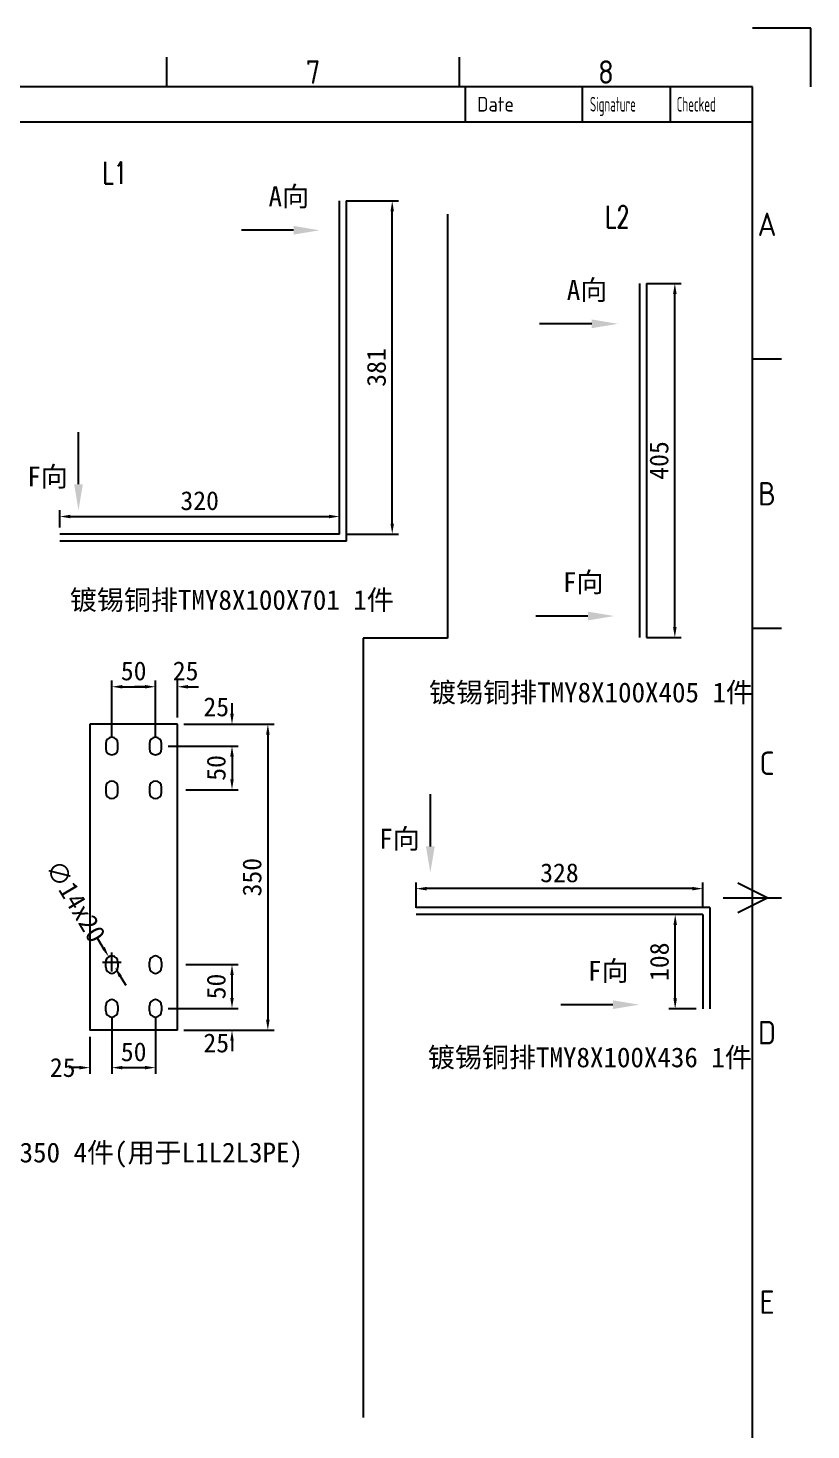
# Model space of a CAD drawing. Extents: x -48968009 to 2588125, y -43922717 to 2.
# Drawn here: x 2492035 to 2492930, y -615326 to -613722 of the extents above; entities that cross this region are included whole.
import ezdxf
from ezdxf.enums import TextEntityAlignment as Align

# ---------------------------------------------------------------- set-up
doc = ezdxf.new("R2010")
doc.units = 0
doc.header["$LTSCALE"] = 1000
doc.header["$MEASUREMENT"] = 0
doc.layers.get('DEFPOINTS').update_dxf_attribs({"linetype": 'CONTINUOUS'})
for name, color, linetype in [('$1-强电干线', 7, 'CONTINUOUS'), ('FRAME025', 7, 'CONTINUOUS'), ('FRAME050', 6, 'CONTINUOUS'), ('FRAME070', 5, 'CONTINUOUS'), ('FRAME200', 8, 'CONTINUOUS'), ('图层4', 221, 'CONTINUOUS'), ('图层6', 221, 'CONTINUOUS')]:
    doc.layers.add(name, color=color, linetype=linetype)
doc.styles.add('_TCH_DIM', font='SIMPLEX', dxfattribs={"width": 0.8, "height": 3.5, "bigfont": 'HZTXT'})
doc.styles.add('ISOCP', font='isocp.shx')
doc.dimstyles.new('NORMAL', dxfattribs={"dimscale": 0.2, "dimtxt": 0.18, "dimasz": 0.18, "dimexe": 0.18, "dimexo": 0.0625, "dimgap": 0.09, "dimtad": 0, "dimtih": 1, "dimtoh": 1, "dimdec": 4, "dimzin": 0, "dimdsep": 46, "dimtxsty": 'Standard', "dimcen": 0.09, "dimadec": 0, "dimazin": 0, "dimtfac": 1, "dimtdec": 4, "dimtofl": 0, "dimtmove": 0, "dimatfit": 3, "dimfxl": 1, "dimtolj": 1, "dimtzin": 0, "dimarcsym": 0})

# ---------------------------------------------------------------- blocks, each defined once
blk = doc.blocks.new('SAFSDF')
at = {"layer": 'FRAME050'}
for p, q in [((2410162.9, -560522.8), (2410162.9, -560478.2)), ((2410608.1, -560522.8), (2410608.1, -560478.2)), ((2411097.8, -560936.8), (2411053.3, -560936.8)), ((2411097.8, -561346.4), (2411053.3, -561346.4)), ((2411075.6, -561756), (2411031, -561733.7)), ((2411008.8, -561756), (2411097.8, -561756)), ((2411031, -561778.2), (2411075.6, -561756))]:
    blk.add_line(p, q, dxfattribs=at)
at = {"layer": 'FRAME070'}
for p, q in [((2411053.3, -560522.8), (2407491.6, -560522.8)), ((2410617, -560576.2), (2410617, -560522.8)), ((2410795.1, -560576.2), (2410795.1, -560522.8)), ((2410928.6, -560576.2), (2410928.6, -560522.8)), ((2411053.3, -562989.2), (2411053.3, -560522.8)), ((2409539.6, -560576.2), (2411053.3, -560576.2))]:
    blk.add_line(p, q, dxfattribs=at)
at = {"layer": 'FRAME200'}
for p, q in [((2411142.3, -560433.7), (2411053.3, -560433.7)), ((2411142.3, -560522.8), (2411142.3, -560433.7))]:
    blk.add_line(p, q, dxfattribs=at)
at = {"layer": 'FRAME025', "style": 'ISOCP'}
blk.add_text('Date', height=22.26, dxfattribs=at).set_placement((2410634.8, -560549.5), align=Align.MIDDLE_LEFT)
at = {"layer": 'FRAME025', "style": 'ISOCP', "width": 0.6}
for s, p in [('Signature', (2410806.3, -560549.5)), ('Checked', (2410938.3, -560549.5))]:
    blk.add_text(s, height=22.26, dxfattribs=at).set_placement(p, align=Align.MIDDLE_LEFT)
at = {"layer": 'FRAME050', "style": 'ISOCP'}
for s, p in [('7', (2410385.5, -560500.5)), ('8', (2410830.7, -560500.5)), ('A', (2411075.6, -560732)), ('B', (2411075.6, -561141.6)), ('C', (2411075.6, -561551.2)), ('D', (2411075.6, -561960.8)), ('E', (2411075.6, -562370.4))]:
    blk.add_text(s, height=35.6, dxfattribs=at).set_placement(p, align=Align.MIDDLE)
blk = doc.blocks.new('*D2002')
at = {"layer": 'DEFPOINTS', "color": 0}
for p in [(2492391, -614281), (2492071, -614301), (2492391, -614301)]:
    blk.add_point(p, dxfattribs=at)
at = {"layer": '图层6', "lineweight": -2}
for p, q in [((2492071, -614293.5), (2492071, -614273.8)), ((2492391, -614293.5), (2492391, -614273.8)), ((2492083, -614281), (2492379, -614281))]:
    blk.add_line(p, q, dxfattribs=at)
at = {"layer": '图层6'}
for points in [[(2492083, -614279), (2492083, -614283), (2492071, -614281)], [(2492379, -614279), (2492379, -614283), (2492391, -614281)]]:
    blk.add_solid(points, dxfattribs=at)
at = {"layer": '图层6', "insert": (2492231, -614263), "char_height": 21.6, "attachment_point": 5}
blk.add_mtext('\\A1;320', dxfattribs=at)
blk = doc.blocks.new('*D2003')
at = {"layer": 'DEFPOINTS', "color": 0}
for p in [(2492391, -613920), (2492451.3, -613920), (2492391, -614301)]:
    blk.add_point(p, dxfattribs=at)
at = {"layer": '图层6', "lineweight": -2}
for p, q in [((2492398.5, -613920), (2492458.5, -613920)), ((2492451.3, -614289), (2492451.3, -613932)), ((2492398.5, -614301), (2492458.5, -614301))]:
    blk.add_line(p, q, dxfattribs=at)
at = {"layer": '图层6'}
for points in [[(2492449.3, -613932), (2492453.3, -613932), (2492451.3, -613920)], [(2492449.3, -614289), (2492453.3, -614289), (2492451.3, -614301)]]:
    blk.add_solid(points, dxfattribs=at)
at = {"layer": '图层6', "insert": (2492433.3, -614110.5), "char_height": 21.6, "attachment_point": 5, "rotation": 90}
blk.add_mtext('\\A1;381', dxfattribs=at)
blk = doc.blocks.new('*D2004')
at = {"layer": 'DEFPOINTS', "color": 0}
for p in [(2492180.5, -614475.7), (2492130.5, -614540.5), (2492180.5, -614540.5)]:
    blk.add_point(p, dxfattribs=at)
at = {"layer": '图层4', "lineweight": -2}
for p, q in [((2492130.5, -614533), (2492130.5, -614468.5)), ((2492180.5, -614533), (2492180.5, -614468.5)), ((2492142.5, -614475.7), (2492168.5, -614475.7))]:
    blk.add_line(p, q, dxfattribs=at)
at = {"layer": '图层4'}
for points in [[(2492142.5, -614473.7), (2492142.5, -614477.7), (2492130.5, -614475.7)], [(2492168.5, -614473.7), (2492168.5, -614477.7), (2492180.5, -614475.7)]]:
    blk.add_solid(points, dxfattribs=at)
at = {"layer": '图层4', "insert": (2492155.5, -614457.7), "char_height": 21.6, "attachment_point": 5}
blk.add_mtext('\\A1;50', dxfattribs=at)
blk = doc.blocks.new('*D2005')
at = {"layer": 'DEFPOINTS', "color": 0}
for p in [(2492205.5, -614475.7), (2492180.5, -614506.9), (2492205.5, -614518.5)]:
    blk.add_point(p, dxfattribs=at)
at = {"layer": '图层4', "lineweight": -2}
for p, q in [((2492180.5, -614499.4), (2492180.5, -614468.5)), ((2492205.5, -614511), (2492205.5, -614468.5)), ((2492168.5, -614475.7), (2492156.5, -614475.7)), ((2492217.5, -614475.7), (2492229.5, -614475.7))]:
    blk.add_line(p, q, dxfattribs=at)
at = {"layer": '图层4'}
for points in [[(2492168.5, -614473.7), (2492168.5, -614477.7), (2492180.5, -614475.7)], [(2492217.5, -614473.7), (2492217.5, -614477.7), (2492205.5, -614475.7)]]:
    blk.add_solid(points, dxfattribs=at)
at = {"layer": '图层4', "insert": (2492215, -614457.7), "char_height": 21.6, "attachment_point": 5}
blk.add_mtext('\\A1;25', dxfattribs=at)
blk = doc.blocks.new('*D2006')
at = {"layer": 'DEFPOINTS', "color": 0}
for p in [(2492207.5, -614518.5), (2492268, -614518.5), (2492187.5, -614543.5)]:
    blk.add_point(p, dxfattribs=at)
at = {"layer": '图层4', "lineweight": -2}
for p, q in [((2492268, -614506.5), (2492268, -614494.5)), ((2492215, -614518.5), (2492275.2, -614518.5)), ((2492195, -614543.5), (2492275.2, -614543.5)), ((2492268, -614555.5), (2492268, -614567.5))]:
    blk.add_line(p, q, dxfattribs=at)
at = {"layer": '图层4'}
for points in [[(2492266, -614506.5), (2492270, -614506.5), (2492268, -614518.5)], [(2492266, -614555.5), (2492270, -614555.5), (2492268, -614543.5)]]:
    blk.add_solid(points, dxfattribs=at)
at = {"layer": '图层4', "insert": (2492250, -614498.8), "char_height": 21.6, "attachment_point": 5}
blk.add_mtext('\\A1;25', dxfattribs=at)
blk = doc.blocks.new('*D2007')
at = {"layer": 'DEFPOINTS', "color": 0}
for p in [(2492226.3, -614543.5), (2492207.5, -614593.5), (2492268, -614593.5)]:
    blk.add_point(p, dxfattribs=at)
at = {"layer": '图层4', "lineweight": -2}
for p, q in [((2492233.8, -614543.5), (2492275.2, -614543.5)), ((2492268, -614555.5), (2492268, -614581.5)), ((2492215, -614593.5), (2492275.2, -614593.5))]:
    blk.add_line(p, q, dxfattribs=at)
at = {"layer": '图层4'}
for points in [[(2492266, -614555.5), (2492270, -614555.5), (2492268, -614543.5)], [(2492266, -614581.5), (2492270, -614581.5), (2492268, -614593.5)]]:
    blk.add_solid(points, dxfattribs=at)
at = {"layer": '图层4', "insert": (2492250, -614568.5), "char_height": 21.6, "attachment_point": 5, "rotation": 90}
blk.add_mtext('\\A1;50', dxfattribs=at)
blk = doc.blocks.new('*D2008')
at = {"layer": 'DEFPOINTS', "color": 0}
for p in [(2492130.5, -614846.5), (2492180.5, -614846.5), (2492180.5, -614911.3)]:
    blk.add_point(p, dxfattribs=at)
at = {"layer": '图层4', "lineweight": -2}
for p, q in [((2492130.5, -614854), (2492130.5, -614918.5)), ((2492180.5, -614854), (2492180.5, -614918.5)), ((2492142.5, -614911.3), (2492168.5, -614911.3))]:
    blk.add_line(p, q, dxfattribs=at)
at = {"layer": '图层4'}
for points in [[(2492142.5, -614909.3), (2492142.5, -614913.3), (2492130.5, -614911.3)], [(2492168.5, -614909.3), (2492168.5, -614913.3), (2492180.5, -614911.3)]]:
    blk.add_solid(points, dxfattribs=at)
at = {"layer": '图层4', "insert": (2492155.5, -614893.3), "char_height": 21.6, "attachment_point": 5}
blk.add_mtext('\\A1;50', dxfattribs=at)
blk = doc.blocks.new('*D2009')
at = {"layer": 'DEFPOINTS', "color": 0}
for p in [(2492187.5, -614843.5), (2492207.5, -614868.5), (2492268, -614868.5)]:
    blk.add_point(p, dxfattribs=at)
at = {"layer": '图层4', "lineweight": -2}
for p, q in [((2492268, -614831.5), (2492268, -614819.5)), ((2492195, -614843.5), (2492275.2, -614843.5)), ((2492215, -614868.5), (2492275.2, -614868.5)), ((2492268, -614880.5), (2492268, -614892.5))]:
    blk.add_line(p, q, dxfattribs=at)
at = {"layer": '图层4'}
for points in [[(2492266, -614831.5), (2492270, -614831.5), (2492268, -614843.5)], [(2492266, -614880.5), (2492270, -614880.5), (2492268, -614868.5)]]:
    blk.add_solid(points, dxfattribs=at)
at = {"layer": '图层4', "insert": (2492250, -614883.2), "char_height": 21.6, "attachment_point": 5}
blk.add_mtext('\\A1;25', dxfattribs=at)
blk = doc.blocks.new('*D2010')
at = {"layer": 'DEFPOINTS', "color": 0}
for p in [(2492207.5, -614793.5), (2492268, -614793.5), (2492226.3, -614843.5)]:
    blk.add_point(p, dxfattribs=at)
at = {"layer": '图层4', "lineweight": -2}
for p, q in [((2492215, -614793.5), (2492275.2, -614793.5)), ((2492268, -614831.5), (2492268, -614805.5)), ((2492233.8, -614843.5), (2492275.2, -614843.5))]:
    blk.add_line(p, q, dxfattribs=at)
at = {"layer": '图层4'}
for points in [[(2492266, -614805.5), (2492270, -614805.5), (2492268, -614793.5)], [(2492266, -614831.5), (2492270, -614831.5), (2492268, -614843.5)]]:
    blk.add_solid(points, dxfattribs=at)
at = {"layer": '图层4', "insert": (2492250, -614818.5), "char_height": 21.6, "attachment_point": 5, "rotation": 90}
blk.add_mtext('\\A1;50', dxfattribs=at)
blk = doc.blocks.new('*D2011')
at = {"layer": 'DEFPOINTS', "color": 0}
for p in [(2492126.9, -614784.5), (2492134.1, -614796.5)]:
    blk.add_point(p, dxfattribs=at)
at = {"layer": '图层4', "lineweight": -2}
for p, q in [((2492120.8, -614774.2), (2492114.6, -614763.9)), ((2492119.7, -614790.5), (2492141.3, -614790.5)), ((2492130.5, -614801.3), (2492130.5, -614779.7)), ((2492140.2, -614806.8), (2492146.4, -614817.1))]:
    blk.add_line(p, q, dxfattribs=at)
blk.add_arc((2492130.5, -614790.5), 7, 61.8359, 180, dxfattribs=at)
at = {"layer": '图层4'}
for points in [[(2492122.5, -614773.1), (2492119.1, -614775.2), (2492126.9, -614784.5)], [(2492141.9, -614805.8), (2492138.5, -614807.8), (2492134.1, -614796.5)]]:
    blk.add_solid(points, dxfattribs=at)
at = {"layer": '图层4', "insert": (2492089.1, -614721), "char_height": 21.6, "attachment_point": 5, "rotation": 300.7687}
blk.add_mtext('\\A1;∅14x20', dxfattribs=at)
blk = doc.blocks.new('*D2012')
at = {"layer": 'DEFPOINTS', "color": 0}
for p in [(2492205.5, -614518.5), (2492205.5, -614868.5), (2492309, -614868.5)]:
    blk.add_point(p, dxfattribs=at)
at = {"layer": '图层4', "lineweight": -2}
for p, q in [((2492213, -614518.5), (2492316.2, -614518.5)), ((2492309, -614530.5), (2492309, -614856.5)), ((2492213, -614868.5), (2492316.2, -614868.5))]:
    blk.add_line(p, q, dxfattribs=at)
at = {"layer": '图层4'}
for points in [[(2492307, -614530.5), (2492311, -614530.5), (2492309, -614518.5)], [(2492307, -614856.5), (2492311, -614856.5), (2492309, -614868.5)]]:
    blk.add_solid(points, dxfattribs=at)
at = {"layer": '图层4', "insert": (2492291, -614693.5), "char_height": 21.6, "attachment_point": 5, "rotation": 90}
blk.add_mtext('\\A1;350', dxfattribs=at)
blk = doc.blocks.new('*D2013')
at = {"layer": 'DEFPOINTS', "color": 0}
for p in [(2492130.5, -614846.5), (2492105.5, -614868.5), (2492105.5, -614911.3)]:
    blk.add_point(p, dxfattribs=at)
at = {"layer": '图层4', "lineweight": -2}
for p, q in [((2492130.5, -614854), (2492130.5, -614918.5)), ((2492105.5, -614876), (2492105.5, -614918.5)), ((2492093.5, -614911.3), (2492081.5, -614911.3)), ((2492142.5, -614911.3), (2492154.5, -614911.3))]:
    blk.add_line(p, q, dxfattribs=at)
at = {"layer": '图层4'}
for points in [[(2492093.5, -614909.3), (2492093.5, -614913.3), (2492105.5, -614911.3)], [(2492142.5, -614909.3), (2492142.5, -614913.3), (2492130.5, -614911.3)]]:
    blk.add_solid(points, dxfattribs=at)
at = {"layer": '图层4', "insert": (2492074.3, -614911.3), "char_height": 21.6, "attachment_point": 5}
blk.add_mtext('\\A1;25', dxfattribs=at)
blk = doc.blocks.new('*D2014')
at = {"layer": 'DEFPOINTS', "color": 0}
for p in [(2492734.5, -614014.4), (2492774.6, -614014.4), (2492734.5, -614419.4)]:
    blk.add_point(p, dxfattribs=at)
at = {"layer": '图层6', "lineweight": -2}
for p, q in [((2492742, -614014.4), (2492781.8, -614014.4)), ((2492774.6, -614407.4), (2492774.6, -614026.4)), ((2492742, -614419.4), (2492781.8, -614419.4))]:
    blk.add_line(p, q, dxfattribs=at)
at = {"layer": '图层6'}
for points in [[(2492772.6, -614026.4), (2492776.6, -614026.4), (2492774.6, -614014.4)], [(2492772.6, -614407.4), (2492776.6, -614407.4), (2492774.6, -614419.4)]]:
    blk.add_solid(points, dxfattribs=at)
at = {"layer": '图层6', "insert": (2492756.6, -614216.9), "char_height": 21.6, "attachment_point": 5, "rotation": 90}
blk.add_mtext('\\A1;405', dxfattribs=at)
blk = doc.blocks.new('*D2015')
at = {"layer": 'DEFPOINTS', "color": 0}
for p in [(2492478.6, -614706.6), (2492478.6, -614736.2), (2492806.6, -614736.2)]:
    blk.add_point(p, dxfattribs=at)
at = {"layer": '图层6', "lineweight": -2}
for p, q in [((2492478.6, -614728.7), (2492478.6, -614699.4)), ((2492794.6, -614706.6), (2492490.6, -614706.6)), ((2492806.6, -614728.7), (2492806.6, -614699.4))]:
    blk.add_line(p, q, dxfattribs=at)
at = {"layer": '图层6'}
for points in [[(2492490.6, -614704.6), (2492490.6, -614708.6), (2492478.6, -614706.6)], [(2492794.6, -614704.6), (2492794.6, -614708.6), (2492806.6, -614706.6)]]:
    blk.add_solid(points, dxfattribs=at)
at = {"layer": '图层6', "insert": (2492642.6, -614688.6), "char_height": 21.6, "attachment_point": 5}
blk.add_mtext('\\A1;328', dxfattribs=at)
blk = doc.blocks.new('*D2016')
at = {"layer": 'DEFPOINTS', "color": 0}
for p in [(2492775, -614736.2), (2492806.6, -614736.2), (2492806.6, -614844.2)]:
    blk.add_point(p, dxfattribs=at)
at = {"layer": '图层6', "lineweight": -2}
for p, q in [((2492799.1, -614736.2), (2492767.8, -614736.2)), ((2492775, -614832.2), (2492775, -614748.2)), ((2492799.1, -614844.2), (2492767.8, -614844.2))]:
    blk.add_line(p, q, dxfattribs=at)
at = {"layer": '图层6'}
for points in [[(2492773, -614748.2), (2492777, -614748.2), (2492775, -614736.2)], [(2492773, -614832.2), (2492777, -614832.2), (2492775, -614844.2)]]:
    blk.add_solid(points, dxfattribs=at)
at = {"layer": '图层6', "insert": (2492757, -614790.2), "char_height": 21.6, "attachment_point": 5, "rotation": 90}
blk.add_mtext('\\A1;108', dxfattribs=at)

msp = doc.modelspace()

# ---------------------------------------------------------------- linework, layer by layer
at = {"layer": '图层4'}
for p, q in [((2492338.4, -613953.6), (2492278.8, -613953.6)), ((2492679.5, -614060.6), (2492619.9, -614060.6)), ((2492092.4, -614244), (2492092.4, -614184.4)), ((2492675.1, -614394.8), (2492615.5, -614394.8)), ((2492494.9, -614658.2), (2492494.9, -614598.6)), ((2492703.8, -614839.3), (2492644.2, -614839.3))]:
    msp.add_line(p, q, dxfattribs=at)
at = {"layer": '图层4', "color": 33}
for p, q in [((2492105.5, -614518.5), (2492105.5, -614868.5)), ((2492205.5, -614518.5), (2492105.5, -614518.5)), ((2492205.5, -614868.5), (2492205.5, -614518.5)), ((2492123.5, -614540.5), (2492123.5, -614546.5)), ((2492137.5, -614546.5), (2492137.5, -614540.5)), ((2492173.5, -614540.5), (2492173.5, -614546.5)), ((2492187.5, -614546.5), (2492187.5, -614540.5)), ((2492123.5, -614590.5), (2492123.5, -614596.5)), ((2492137.5, -614596.5), (2492137.5, -614590.5)), ((2492173.5, -614590.5), (2492173.5, -614596.5)), ((2492187.5, -614596.5), (2492187.5, -614590.5)), ((2492123.5, -614796.5), (2492123.5, -614790.5)), ((2492137.5, -614790.5), (2492137.5, -614796.5)), ((2492173.5, -614796.5), (2492173.5, -614790.5)), ((2492187.5, -614790.5), (2492187.5, -614796.5)), ((2492123.5, -614846.5), (2492123.5, -614840.5)), ((2492137.5, -614840.5), (2492137.5, -614846.5)), ((2492173.5, -614846.5), (2492173.5, -614840.5)), ((2492187.5, -614840.5), (2492187.5, -614846.5)), ((2492205.5, -614868.5), (2492105.5, -614868.5))]:
    msp.add_line(p, q, dxfattribs=at)
at = {"layer": '图层4', "color": 6}
for p, q in [((2492814.6, -614728.2), (2492478.6, -614728.2)), ((2492806.6, -614736.2), (2492478.6, -614736.2)), ((2492806.6, -614736.2), (2492806.6, -614844.2)), ((2492814.6, -614728.2), (2492814.6, -614844.2))]:
    msp.add_line(p, q, dxfattribs=at)
at = {"layer": '图层4', "color": 33}
for centre, start, end in [((2492130.5, -614540.5), 0, 180), ((2492180.5, -614540.5), 0, 180), ((2492130.5, -614546.5), 180, 0), ((2492180.5, -614546.5), 180, 0), ((2492130.5, -614590.5), 0, 180), ((2492180.5, -614590.5), 0, 180), ((2492130.5, -614596.5), 180, 0), ((2492180.5, -614596.5), 180, 0), ((2492130.5, -614790.5), 0, 180), ((2492180.5, -614790.5), 0, 180), ((2492130.5, -614796.5), 180, 0), ((2492180.5, -614796.5), 180, 0), ((2492130.5, -614840.5), 0, 180), ((2492180.5, -614840.5), 0, 180), ((2492130.5, -614846.5), 180, 0), ((2492180.5, -614846.5), 180, 0)]:
    msp.add_arc(centre, 7, start, end, dxfattribs=at)
at = {"layer": '图层4'}
for points in [[(2492338.4, -613948.6), (2492338.4, -613958.6), (2492368.4, -613953.6)], [(2492679.5, -614055.6), (2492679.5, -614065.6), (2492709.5, -614060.6)], [(2492097.4, -614244), (2492087.4, -614244), (2492092.4, -614274)], [(2492675.1, -614389.8), (2492675.1, -614399.8), (2492705.1, -614394.8)], [(2492499.9, -614658.2), (2492489.9, -614658.2), (2492494.9, -614688.2)], [(2492703.8, -614834.3), (2492703.8, -614844.3), (2492733.8, -614839.3)]]:
    msp.add_solid(points, dxfattribs=at)
at = {"layer": '图层6', "color": 33}
for p, q in [((2492391, -614301), (2492391, -613920)), ((2492399, -614309), (2492399, -613920)), ((2492514.5, -613935.3), (2492514.5, -614420.1)), ((2492734.5, -614419.4), (2492734.5, -614014.4)), ((2492742.5, -614419.4), (2492742.5, -614014.4)), ((2492391, -614301), (2492071, -614301)), ((2492399, -614309), (2492071, -614309)), ((2492418, -614420.1), (2492418, -615311.3)), ((2492514.5, -614420.1), (2492418, -614420.1))]:
    msp.add_line(p, q, dxfattribs=at)

# ---------------------------------------------------------------- block references
at = {"layer": '图层4', "color": 33, "xscale": 0.7523999999684747, "yscale": 0.7523999999975786, "zscale": 0.7524000000000001}
msp.add_blockref('SAFSDF', (678786.8, -192052), dxfattribs=at)

# ---------------------------------------------------------------- texts
at = {"layer": '$1-强电干线', "color": 1, "style": '_TCH_DIM', "width": 0.705882}
for s, p in [('L1', (2492119.9, -613900.5)), ('L2', (2492694.9, -613950.7))]:
    msp.add_text(s, height=24.99, dxfattribs=at).set_placement(p)
at = {"layer": '图层4', "char_height": 22.68, "attachment_point": 5}
for s, insert in [('\\A1;A{\\fSimSun|b0|i0|c134|p2;向}', (2492333, -613916.1)), ('\\A1;A{\\fSimSun|b0|i0|c134|p2;向}', (2492674.2, -614023.1)), ('\\A1;F{\\fSimSun|b0|i0|c134|p2;向}', (2492057, -614236.5)), ('\\A1;F{\\fSimSun|b0|i0|c134|p2;向}', (2492669.8, -614357.3)), ('{\\fSimSun|b0|i0|c134|p2;镀锡铜排TMY8X100X701 1件}', (2492267.8, -614377.6)), ('{\\fSimSun|b0|i0|c134|p2;镀锡铜排TMY8X100X405 1件}', (2492678.7, -614483.4)), ('\\A1;F{\\fSimSun|b0|i0|c134|p2;向}', (2492459.6, -614650.7)), ('\\A1;F{\\fSimSun|b0|i0|c134|p2;向}', (2492698.5, -614801.8)), ('{\\fSimSun|b0|i0|c134|p2;镀锡铜排TMY8X100X436 1件}', (2492677.4, -614900.8)), ('{\\fSimSun|b0|i0|c134|p2;镀锡铜排TMY8X100X350 4件(用于L1L2L3PE)}', (2492055.8, -615011.4))]:
    msp.add_mtext(s, dxfattribs=dict(at, insert=insert))

# ---------------------------------------------------------------- dimensions: what is measured, and where the dimension line sits
at = {"layer": '图层4', "color": 33}
for base, p1, p2, picture, middle in [((2492180.5, -614475.7), (2492130.5, -614540.5), (2492180.5, -614540.5), '*D2004', (2492155.5, -614457.7)), ((2492180.5, -614911.3), (2492130.5, -614846.5), (2492180.5, -614846.5), '*D2008', (2492155.5, -614893.3))]:
    dim = msp.add_linear_dim(base=base, p1=p1, p2=p2, dimstyle='NORMAL', override={"dimscale": 120, "dimasz": 0.1, "dimexe": 0.06, "dimgap": 0.06, "dimtad": 1, "dimtih": 0, "dimdec": 0, "dimclrd": 256, "dimclre": 256, "dimclrt": 256, "dimtdec": 0, "dimtix": 1, "dimtmove": 2, "dimfxl": 250, "dimtfillclr": 2}, dxfattribs=at)
    dim.commit()
    dim.dimension.update_dxf_attribs({"geometry": picture, "text_midpoint": middle})
for base, p1, p2, picture, middle in [((2492205.5, -614475.7), (2492180.5, -614506.9), (2492205.5, -614518.5), '*D2005', (2492215, -614457.7)), ((2492105.5, -614911.3), (2492130.5, -614846.5), (2492105.5, -614868.5), '*D2013', (2492074.3, -614911.3))]:
    dim = msp.add_linear_dim(base=base, p1=p1, p2=p2, dimstyle='NORMAL', override={"dimscale": 120, "dimasz": 0.1, "dimexe": 0.06, "dimgap": 0.06, "dimtad": 1, "dimtih": 0, "dimdec": 0, "dimclrd": 256, "dimclre": 256, "dimclrt": 256, "dimtdec": 0, "dimtix": 1, "dimtmove": 2, "dimfxl": 250, "dimtfillclr": 2}, dxfattribs=at)
    dim.commit()
    dim.dimension.update_dxf_attribs({"geometry": picture, "text_midpoint": middle, "dimtype": 160})
for base, p1, p2, angle, picture, middle in [((2492268, -614518.5), (2492187.5, -614543.5), (2492207.5, -614518.5), 90, '*D2006', (2492250, -614498.8)), ((2492268, -614868.5), (2492187.5, -614843.5), (2492207.5, -614868.5), 270, '*D2009', (2492250, -614883.2))]:
    dim = msp.add_linear_dim(base=base, p1=p1, p2=p2, angle=angle, dimstyle='NORMAL', override={"dimscale": 120, "dimasz": 0.1, "dimexe": 0.06, "dimgap": 0.06, "dimtad": 1, "dimtih": 0, "dimdec": 0, "dimclrd": 256, "dimclre": 256, "dimclrt": 256, "dimtdec": 0, "dimtix": 1, "dimtmove": 2, "dimfxl": 250, "dimtfillclr": 2}, dxfattribs=at)
    dim.commit()
    dim.dimension.update_dxf_attribs({"geometry": picture, "text_midpoint": middle, "dimtype": 160})
for base, p1, p2, angle, picture, middle in [((2492309, -614868.5), (2492205.5, -614518.5), (2492205.5, -614868.5), 90, '*D2012', (2492291, -614693.5)), ((2492268, -614593.5), (2492226.3, -614543.5), (2492207.5, -614593.5), 90, '*D2007', (2492250, -614568.5)), ((2492268, -614793.5), (2492226.3, -614843.5), (2492207.5, -614793.5), 270, '*D2010', (2492250, -614818.5))]:
    dim = msp.add_linear_dim(base=base, p1=p1, p2=p2, angle=angle, dimstyle='NORMAL', override={"dimscale": 120, "dimasz": 0.1, "dimexe": 0.06, "dimgap": 0.06, "dimtad": 1, "dimtih": 0, "dimdec": 0, "dimclrd": 256, "dimclre": 256, "dimclrt": 256, "dimtdec": 0, "dimtix": 1, "dimtmove": 2, "dimfxl": 250, "dimtfillclr": 2}, dxfattribs=at)
    dim.commit()
    dim.dimension.update_dxf_attribs({"geometry": picture, "text_midpoint": middle})
dim = msp.add_diameter_dim_2p(p1=(2492134.1, -614796.5), p2=(2492126.9, -614784.5), text='<>x20', dimstyle='NORMAL', override={"dimscale": 120, "dimasz": 0.1, "dimexe": 0.06, "dimgap": 0.06, "dimtad": 1, "dimtih": 0, "dimdec": 0, "dimclrd": 256, "dimclre": 256, "dimclrt": 256, "dimtdec": 0, "dimtix": 1, "dimtmove": 2, "dimfxl": 250, "dimtfillclr": 2}, dxfattribs=at)
dim.commit()
dim.dimension.update_dxf_attribs({"geometry": '*D2011', "text_midpoint": (2492089.1, -614721), "dimtype": 163})
at = {"layer": '图层6', "color": 33}
for base, p1, p2, picture, middle in [((2492451.3, -613920), (2492391, -614301), (2492391, -613920), '*D2003', (2492433.3, -614110.5)), ((2492774.6, -614014.4), (2492734.5, -614419.4), (2492734.5, -614014.4), '*D2014', (2492756.6, -614216.9)), ((2492775, -614736.2), (2492806.6, -614844.2), (2492806.6, -614736.2), '*D2016', (2492757, -614790.2))]:
    dim = msp.add_linear_dim(base=base, p1=p1, p2=p2, angle=90, dimstyle='NORMAL', override={"dimscale": 120, "dimasz": 0.1, "dimexe": 0.06, "dimgap": 0.06, "dimtad": 1, "dimtih": 0, "dimdec": 0, "dimclrd": 256, "dimclre": 256, "dimclrt": 256, "dimtdec": 0, "dimtix": 1, "dimtmove": 2, "dimatfit": 0, "dimfxl": 250, "dimtfillclr": 2}, dxfattribs=at)
    dim.commit()
    dim.dimension.update_dxf_attribs({"geometry": picture, "text_midpoint": middle})
for base, p1, p2, picture, middle in [((2492391, -614281), (2492071, -614301), (2492391, -614301), '*D2002', (2492231, -614263)), ((2492478.6, -614706.6), (2492806.6, -614736.2), (2492478.6, -614736.2), '*D2015', (2492642.6, -614688.6))]:
    dim = msp.add_linear_dim(base=base, p1=p1, p2=p2, dimstyle='NORMAL', override={"dimscale": 120, "dimasz": 0.1, "dimexe": 0.06, "dimgap": 0.06, "dimtad": 1, "dimtih": 0, "dimdec": 0, "dimclrd": 256, "dimclre": 256, "dimclrt": 256, "dimtdec": 0, "dimtix": 1, "dimtmove": 2, "dimatfit": 0, "dimfxl": 250, "dimtfillclr": 2}, dxfattribs=at)
    dim.commit()
    dim.dimension.update_dxf_attribs({"geometry": picture, "text_midpoint": middle})

doc.saveas('drawing.dxf')
